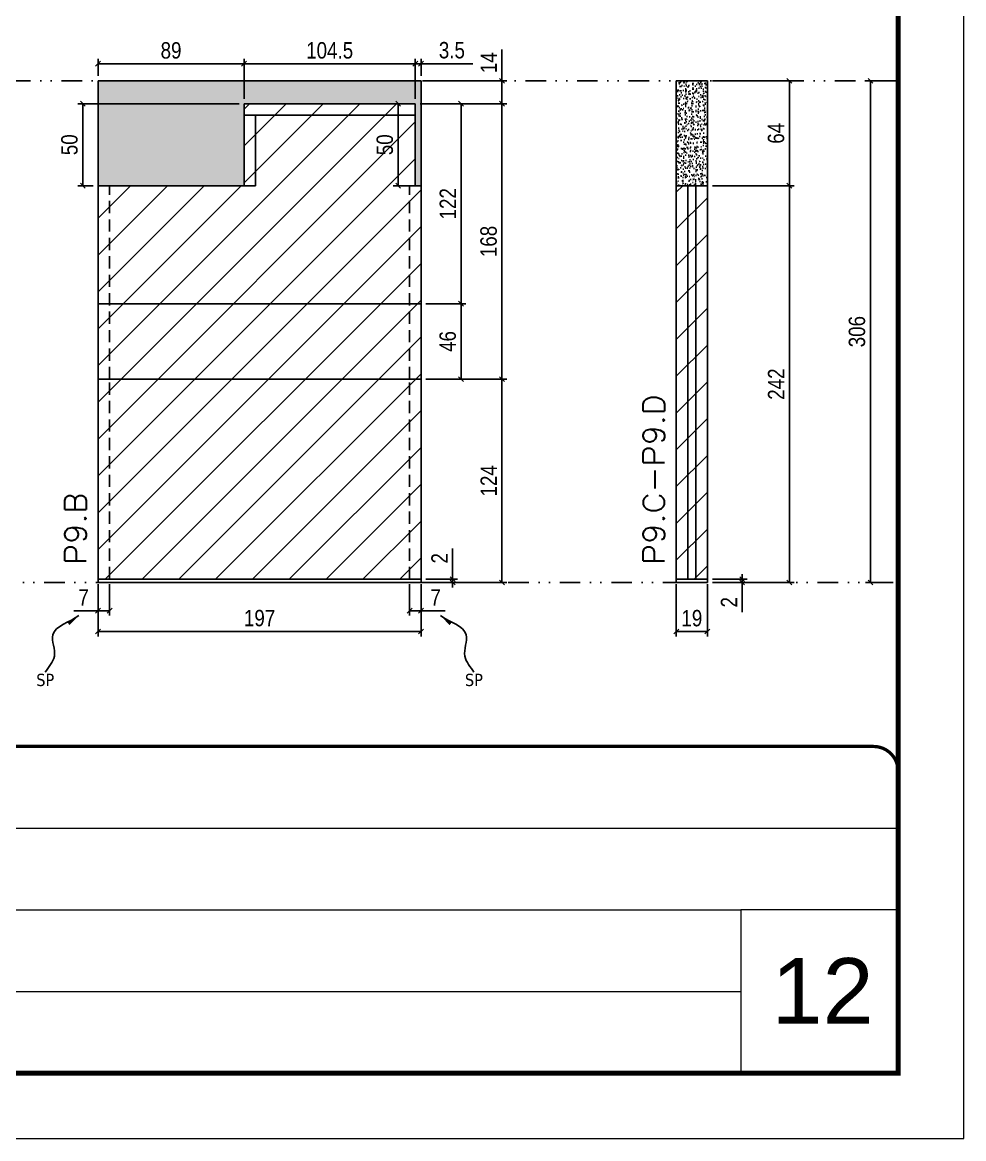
# Model space of a CAD drawing. Extents: x 14400 to 27878, y -21631 to 6985.
# Drawn here: x 20093 to 20667, y 3638 to 4319 of the extents above; entities that cross this region are included whole.
import ezdxf

# ---------------------------------------------------------------- set-up
doc = ezdxf.new("R2010")
doc.units = 0
for name, pattern in [('CONTINUO', [0]), ('DASHED', [0.75, 0.5, -0.25]), ('DIVIDE2', [0.625, 0.25, -0.125, 0, -0.125, 0, -0.125]), ('HIDDEN', [0.375, 0.25, -0.125])]:
    doc.linetypes.add(name, pattern=pattern)
for name, color, linetype, lineweight in [('CARIMBO', 255, 'Continuous', 9), ('Folhas', 255, 'Continuous', 9), ('Hachura', 251, 'Continuous', 9), ('SARRAFO DE PRESSAO', 251, 'DASHED', 9), ('Texto Seção', 7, 'Continuous', 15)]:
    doc.layers.add(name, color=color, linetype=linetype, lineweight=lineweight)
for name, color, linetype in [('COTA', 241, 'Continuous'), ('Nível', 160, 'Continuous'), ('Painéis', 200, 'Continuous'), ('SARR_2.2x7', 40, 'Continuous'), ('texto', 7, 'Continuous')]:
    doc.layers.add(name, color=color, linetype=linetype)
doc.styles.add('ARIAL', font='arial.ttf')
doc.styles.add('COTA TECNICA', font='techl___.ttf', dxfattribs={"height": 10})
doc.styles.add('COTA TECNICA-50', font='techl___.ttf', dxfattribs={"height": 10})
doc.styles.add('REGUA-120', font='ROMANS.shx', dxfattribs={"height": 15})
doc.styles.get("Standard").update_dxf_attribs({"font": 'arial.ttf'})
doc.dimstyles.new('COTA PAINEL-50', dxfattribs={"dimtxt": 10, "dimasz": 3, "dimexe": 3, "dimexo": 3, "dimgap": 3, "dimtad": 1, "dimdec": 1, "dimzin": 12, "dimdsep": 46, "dimtxsty": 'COTA TECNICA-50', "dimblk1": 'OBLIQUE', "dimblk2": 'OBLIQUE', "dimsah": 1, "dimcen": 0.9, "dimclrd": 4, "dimclre": 4, "dimclrt": 240, "dimadec": 1, "dimazin": 3, "dimtfac": 1, "dimtdec": 1, "dimtmove": 0, "dimatfit": 3, "dimfxl": 1, "dimtolj": 1, "dimtzin": 12, "dimarcsym": 0})
doc.dimstyles.new('PAINEL', dxfattribs={"dimtxt": 10, "dimasz": 3, "dimexe": 3, "dimexo": 3, "dimgap": 3, "dimtad": 1, "dimdec": 1, "dimzin": 12, "dimdsep": 46, "dimtxsty": 'COTA TECNICA', "dimblk1": 'OBLIQUE', "dimblk2": 'OBLIQUE', "dimsah": 1, "dimcen": 0.9, "dimclrd": 4, "dimclre": 4, "dimclrt": 240, "dimadec": 1, "dimazin": 3, "dimtfac": 1, "dimtdec": 1, "dimtmove": 0, "dimatfit": 3, "dimfxl": 1, "dimtolj": 1, "dimtzin": 12, "dimarcsym": 0})
doc.dimstyles.get("Standard").update_dxf_attribs({"dimtxt": 0.18, "dimasz": 0.18, "dimexe": 0.18, "dimexo": 0.0625, "dimgap": 0.09, "dimtad": 0, "dimtih": 1, "dimtoh": 1, "dimdec": 4, "dimzin": 0, "dimdsep": 46, "dimtxsty": 'Standard', "dimcen": 0.09, "dimadec": 0, "dimazin": 0, "dimtfac": 1, "dimtdec": 4, "dimtofl": 0, "dimtmove": 0, "dimatfit": 3, "dimfxl": 1, "dimtolj": 1, "dimtzin": 0, "dimarcsym": 0})

# ---------------------------------------------------------------- blocks, each defined once
blk = doc.blocks.new('9999999999')
at = {"color": 30, "linetype": 'CONTINUO'}
for p, q in [((98564.56, 34379.64), (99583.98, 34379.64)), ((98564.56, 34329.83), (99487.98, 34329.83)), ((99583.98, 34329.83), (99487.98, 34329.83)), ((99487.98, 34329.83), (99487.98, 34230.21)), ((98564.56, 34280.02), (99487.98, 34280.02))]:
    blk.add_line(p, q, dxfattribs=at)
at = {"color": 30, "linetype": 'CONTINUO', "const_width": 2}
blk.add_lwpolyline([(99583.98, 34230.21), (99583.98, 34414.45, 0.414214), (99568.98, 34429.45), (98228.98, 34429.45, 0.414214), (98213.98, 34414.45), (98213.98, 34245.21, 0.414214), (98228.98, 34230.21), (99583.98, 34230.21)], format="xyb", dxfattribs=at)
at = {"layer": 'Folhas'}
blk.add_lwpolyline([(98138.98, 34190.21), (99623.98, 34190.21), (99623.98, 35240.21), (98138.98, 35240.21)], close=True, dxfattribs=at)
at = {"layer": 'Folhas', "color": 30, "const_width": 3}
blk.add_lwpolyline([(98213.98, 34230.21), (99583.98, 34230.21), (99583.98, 35200.21), (98213.98, 35200.21)], close=True, dxfattribs=at)
blk = doc.blocks.new('_Oblique')
at = {"color": 0, "linetype": 'ByBlock', "lineweight": -2}
blk.add_line((-0.5, -0.5), (0.5, 0.5), dxfattribs=at)
blk = doc.blocks.new('*D1068')
at = {"layer": 'COTA', "color": 4, "lineweight": -2, "transparency": 16777216}
for p, q in [((20623.97, 4282.86), (20607.13, 4282.86)), ((20610.13, 3976.86), (20610.13, 4282.86)), ((20623.97, 3976.86), (20607.13, 3976.86))]:
    blk.add_line(p, q, dxfattribs=at)
at = {"layer": 'Defpoints', "color": 0, "transparency": 16777216}
for p in [(20610.13, 4282.86), (20626.97, 4282.86), (20626.97, 3976.86)]:
    blk.add_point(p, dxfattribs=at)
at = {"layer": 'COTA', "color": 4, "lineweight": -2, "transparency": 16777216, "xscale": 3, "yscale": 3, "zscale": 3}
for p, rotation in [((20610.13, 4282.86), 90), ((20610.13, 3976.86), 270)]:
    blk.add_blockref('_Oblique', p, dxfattribs=dict(at, rotation=rotation))
at = {"layer": 'COTA', "color": 240, "transparency": 16777216, "insert": (20601.91, 4129.86), "char_height": 10, "attachment_point": 5, "rotation": 90, "style": 'COTA TECNICA'}
blk.add_mtext('\\A1;306', dxfattribs=at)
blk = doc.blocks.new('*D1070')
at = {"layer": 'COTA', "color": 4, "lineweight": -2, "transparency": 16777216}
for p, q in [((20491.65, 3975.86), (20491.65, 3943.97)), ((20510.65, 3975.86), (20510.65, 3943.97)), ((20491.65, 3946.97), (20510.65, 3946.97))]:
    blk.add_line(p, q, dxfattribs=at)
at = {"layer": 'Defpoints', "color": 0, "transparency": 16777216}
for p in [(20491.65, 3978.86), (20510.65, 3978.86), (20510.65, 3946.97)]:
    blk.add_point(p, dxfattribs=at)
at = {"layer": 'COTA', "color": 4, "lineweight": -2, "transparency": 16777216, "xscale": 3, "yscale": 3, "zscale": 3, "rotation": 180}
blk.add_blockref('_Oblique', (20491.65, 3946.97), dxfattribs=at)
at = {"layer": 'COTA', "color": 4, "lineweight": -2, "transparency": 16777216, "xscale": 3, "yscale": 3, "zscale": 3}
blk.add_blockref('_Oblique', (20510.65, 3946.97), dxfattribs=at)
at = {"layer": 'COTA', "color": 240, "transparency": 16777216, "insert": (20501.15, 3955.05), "char_height": 10, "attachment_point": 5, "style": 'COTA TECNICA'}
blk.add_mtext('\\A1;19', dxfattribs=at)
blk = doc.blocks.new('*D1071')
at = {"layer": 'COTA', "color": 4, "lineweight": -2, "transparency": 16777216}
for p, q in [((20513.65, 3978.86), (20534.85, 3978.86)), ((20531.85, 3978.86), (20531.85, 3981.86)), ((20531.85, 3978.86), (20531.85, 3976.86)), ((20513.65, 3976.86), (20534.85, 3976.86)), ((20531.85, 3976.86), (20531.85, 3958.75))]:
    blk.add_line(p, q, dxfattribs=at)
at = {"layer": 'Defpoints', "color": 0, "transparency": 16777216}
for p in [(20510.65, 3978.86), (20531.85, 3978.86), (20510.65, 3976.86)]:
    blk.add_point(p, dxfattribs=at)
at = {"layer": 'COTA', "color": 4, "lineweight": -2, "transparency": 16777216, "xscale": 3, "yscale": 3, "zscale": 3}
for p, rotation in [((20531.85, 3978.86), 270), ((20531.85, 3976.86), 90)]:
    blk.add_blockref('_Oblique', p, dxfattribs=dict(at, rotation=rotation))
at = {"layer": 'COTA', "color": 240, "transparency": 16777216, "insert": (20523.85, 3964.8), "char_height": 10, "attachment_point": 5, "rotation": 90, "style": 'COTA TECNICA-50'}
blk.add_mtext('\\A1;2', dxfattribs=at)
blk = doc.blocks.new('*D1072')
at = {"layer": 'COTA', "color": 4, "lineweight": -2, "transparency": 16777216}
for p, q in [((20513.65, 4218.86), (20563.64, 4218.86)), ((20560.64, 3976.86), (20560.64, 4218.86)), ((20513.65, 3976.86), (20563.64, 3976.86))]:
    blk.add_line(p, q, dxfattribs=at)
at = {"layer": 'Defpoints', "color": 0, "transparency": 16777216}
for p in [(20510.65, 4218.86), (20560.64, 4218.86), (20510.65, 3976.86)]:
    blk.add_point(p, dxfattribs=at)
at = {"layer": 'COTA', "color": 4, "lineweight": -2, "transparency": 16777216, "xscale": 3, "yscale": 3, "zscale": 3}
for p, rotation in [((20560.64, 4218.86), 90), ((20560.64, 3976.86), 270)]:
    blk.add_blockref('_Oblique', p, dxfattribs=dict(at, rotation=rotation))
at = {"layer": 'COTA', "color": 240, "transparency": 16777216, "insert": (20552.57, 4097.86), "char_height": 10, "attachment_point": 5, "rotation": 90, "style": 'COTA TECNICA-50'}
blk.add_mtext('\\A1;242', dxfattribs=at)
blk = doc.blocks.new('*D1073')
at = {"layer": 'COTA', "color": 4, "lineweight": -2, "transparency": 16777216}
for p, q in [((20513.65, 4282.86), (20563.64, 4282.86)), ((20560.64, 4218.86), (20560.64, 4282.86)), ((20513.65, 4218.86), (20563.64, 4218.86))]:
    blk.add_line(p, q, dxfattribs=at)
at = {"layer": 'Defpoints', "color": 0, "transparency": 16777216}
for p in [(20510.65, 4282.86), (20560.64, 4282.86), (20510.65, 4218.86)]:
    blk.add_point(p, dxfattribs=at)
at = {"layer": 'COTA', "color": 4, "lineweight": -2, "transparency": 16777216, "xscale": 3, "yscale": 3, "zscale": 3}
for p, rotation in [((20560.64, 4282.86), 90), ((20560.64, 4218.86), 270)]:
    blk.add_blockref('_Oblique', p, dxfattribs=dict(at, rotation=rotation))
at = {"layer": 'COTA', "color": 240, "transparency": 16777216, "insert": (20552.54, 4250.86), "char_height": 10, "attachment_point": 5, "rotation": 90, "style": 'COTA TECNICA'}
blk.add_mtext('\\A1;64', dxfattribs=at)
blk = doc.blocks.new('*D2749')
at = {"layer": 'COTA', "color": 4, "lineweight": -2, "transparency": 16777216}
for p, q in [((20138.97, 3975.86), (20138.97, 3943.97)), ((20335.97, 3975.86), (20335.97, 3943.97)), ((20335.97, 3946.97), (20138.97, 3946.97))]:
    blk.add_line(p, q, dxfattribs=at)
at = {"layer": 'Defpoints', "color": 0, "transparency": 16777216}
for p in [(20138.97, 3978.86), (20335.97, 3978.86), (20138.97, 3946.97)]:
    blk.add_point(p, dxfattribs=at)
at = {"layer": 'COTA', "color": 4, "lineweight": -2, "transparency": 16777216, "xscale": 3, "yscale": 3, "zscale": 3, "rotation": 180}
blk.add_blockref('_Oblique', (20138.97, 3946.97), dxfattribs=at)
at = {"layer": 'COTA', "color": 4, "lineweight": -2, "transparency": 16777216, "xscale": 3, "yscale": 3, "zscale": 3}
blk.add_blockref('_Oblique', (20335.97, 3946.97), dxfattribs=at)
at = {"layer": 'COTA', "color": 240, "transparency": 16777216, "insert": (20237.47, 3955.07), "char_height": 10, "attachment_point": 5, "style": 'COTA TECNICA'}
blk.add_mtext('\\A1;197', dxfattribs=at)
blk = doc.blocks.new('*D2750')
at = {"layer": 'COTA', "color": 4, "lineweight": -2, "transparency": 16777216}
for p, q in [((20328.97, 3975.86), (20328.97, 3956.62)), ((20335.97, 3973.86), (20335.97, 3956.62)), ((20328.97, 3959.62), (20335.97, 3959.62)), ((20335.97, 3959.62), (20350.7, 3959.62))]:
    blk.add_line(p, q, dxfattribs=at)
at = {"layer": 'Defpoints', "color": 0, "transparency": 16777216}
for p in [(20328.97, 3978.86), (20335.97, 3976.86), (20335.97, 3959.62)]:
    blk.add_point(p, dxfattribs=at)
at = {"layer": 'COTA', "color": 4, "lineweight": -2, "transparency": 16777216, "xscale": 3, "yscale": 3, "zscale": 3, "rotation": 180}
blk.add_blockref('_Oblique', (20328.97, 3959.62), dxfattribs=at)
at = {"layer": 'COTA', "color": 4, "lineweight": -2, "transparency": 16777216, "xscale": 3, "yscale": 3, "zscale": 3}
blk.add_blockref('_Oblique', (20335.97, 3959.62), dxfattribs=at)
at = {"layer": 'COTA', "color": 240, "transparency": 16777216, "insert": (20344.83, 3967.69), "char_height": 10, "attachment_point": 5, "style": 'COTA TECNICA-50'}
blk.add_mtext('\\A1;7', dxfattribs=at)
blk = doc.blocks.new('*D2751')
at = {"layer": 'COTA', "color": 4, "lineweight": -2, "transparency": 16777216}
for p, q in [((20355.23, 3978.86), (20355.23, 3997.66)), ((20338.97, 3978.86), (20358.23, 3978.86)), ((20355.23, 3976.86), (20355.23, 3978.86)), ((20338.97, 3976.86), (20358.23, 3976.86)), ((20355.23, 3976.86), (20355.23, 3973.86))]:
    blk.add_line(p, q, dxfattribs=at)
at = {"layer": 'Defpoints', "color": 0, "transparency": 16777216}
for p in [(20335.97, 3978.86), (20335.97, 3976.86), (20355.23, 3976.86)]:
    blk.add_point(p, dxfattribs=at)
at = {"layer": 'COTA', "color": 4, "lineweight": -2, "transparency": 16777216, "xscale": 3, "yscale": 3, "zscale": 3}
for p, rotation in [((20355.23, 3978.86), 270), ((20355.23, 3976.86), 90)]:
    blk.add_blockref('_Oblique', p, dxfattribs=dict(at, rotation=rotation))
at = {"layer": 'COTA', "color": 240, "transparency": 16777216, "insert": (20347.23, 3991.61), "char_height": 10, "attachment_point": 5, "rotation": 90, "style": 'COTA TECNICA-50'}
blk.add_mtext('\\A1;2', dxfattribs=at)
blk = doc.blocks.new('*D2752')
at = {"layer": 'COTA', "color": 4, "lineweight": -2, "transparency": 16777216}
for p, q in [((20335.47, 4268.86), (20388.34, 4268.86)), ((20385.34, 4100.86), (20385.34, 4268.86)), ((20338.97, 4100.86), (20388.34, 4100.86))]:
    blk.add_line(p, q, dxfattribs=at)
at = {"layer": 'Defpoints', "color": 0, "transparency": 16777216}
for p in [(20332.47, 4268.86), (20385.34, 4268.86), (20335.97, 4100.86)]:
    blk.add_point(p, dxfattribs=at)
at = {"layer": 'COTA', "color": 4, "lineweight": -2, "transparency": 16777216, "xscale": 3, "yscale": 3, "zscale": 3}
for p, rotation in [((20385.34, 4268.86), 90), ((20385.34, 4100.86), 270)]:
    blk.add_blockref('_Oblique', p, dxfattribs=dict(at, rotation=rotation))
at = {"layer": 'COTA', "color": 240, "transparency": 16777216, "insert": (20377.21, 4184.86), "char_height": 10, "attachment_point": 5, "rotation": 90, "style": 'COTA TECNICA-50'}
blk.add_mtext('\\A1;168', dxfattribs=at)
blk = doc.blocks.new('*D2753')
at = {"layer": 'COTA', "color": 4, "linetype": 'ByBlock', "lineweight": -2, "transparency": 16777216}
for p, q in [((20338.97, 4100.86), (20388.34, 4100.86)), ((20385.34, 3976.86), (20385.34, 4100.86)), ((20338.97, 3976.86), (20388.34, 3976.86))]:
    blk.add_line(p, q, dxfattribs=at)
at = {"layer": 'Defpoints', "color": 0, "linetype": 'ByBlock', "transparency": 16777216}
for p in [(20335.97, 4100.86), (20385.34, 4100.86), (20335.97, 3976.86)]:
    blk.add_point(p, dxfattribs=at)
at = {"layer": 'COTA', "color": 4, "linetype": 'ByBlock', "lineweight": -2, "transparency": 16777216, "xscale": 3, "yscale": 3, "zscale": 3}
for p, rotation in [((20385.34, 4100.86), 90), ((20385.34, 3976.86), 270)]:
    blk.add_blockref('_Oblique', p, dxfattribs=dict(at, rotation=rotation))
at = {"layer": 'COTA', "color": 240, "linetype": 'ByBlock', "transparency": 16777216, "insert": (20377.26, 4038.86), "char_height": 10, "attachment_point": 5, "rotation": 90, "style": 'COTA TECNICA'}
blk.add_mtext('\\A1;124', dxfattribs=at)
blk = doc.blocks.new('*D2754')
at = {"layer": 'COTA', "color": 4, "lineweight": -2, "transparency": 16777216}
for p, q in [((20138.97, 3973.86), (20138.97, 3956.62)), ((20145.97, 3975.86), (20145.97, 3956.62)), ((20138.97, 3959.62), (20124.24, 3959.62)), ((20145.97, 3959.62), (20138.97, 3959.62))]:
    blk.add_line(p, q, dxfattribs=at)
at = {"layer": 'Defpoints', "color": 0, "transparency": 16777216}
for p in [(20145.97, 3978.86), (20138.97, 3976.86), (20138.97, 3959.62)]:
    blk.add_point(p, dxfattribs=at)
at = {"layer": 'COTA', "color": 4, "lineweight": -2, "transparency": 16777216, "xscale": 3, "yscale": 3, "zscale": 3, "rotation": 180}
blk.add_blockref('_Oblique', (20138.97, 3959.62), dxfattribs=at)
at = {"layer": 'COTA', "color": 4, "lineweight": -2, "transparency": 16777216, "xscale": 3, "yscale": 3, "zscale": 3}
blk.add_blockref('_Oblique', (20145.97, 3959.62), dxfattribs=at)
at = {"layer": 'COTA', "color": 240, "transparency": 16777216, "insert": (20130.1, 3967.69), "char_height": 10, "attachment_point": 5, "style": 'COTA TECNICA-50'}
blk.add_mtext('\\A1;7', dxfattribs=at)
blk = doc.blocks.new('*D2755')
at = {"layer": 'COTA', "color": 4, "lineweight": -2, "transparency": 16777216}
for p, q in [((20385.34, 4282.86), (20385.34, 4301.98)), ((20338.97, 4282.86), (20388.34, 4282.86)), ((20385.34, 4268.86), (20385.34, 4282.86)), ((20335.47, 4268.86), (20388.34, 4268.86))]:
    blk.add_line(p, q, dxfattribs=at)
at = {"layer": 'Defpoints', "color": 0, "transparency": 16777216}
for p in [(20335.97, 4282.86), (20385.34, 4282.86), (20332.47, 4268.86)]:
    blk.add_point(p, dxfattribs=at)
at = {"layer": 'COTA', "color": 4, "lineweight": -2, "transparency": 16777216, "xscale": 3, "yscale": 3, "zscale": 3}
for p, rotation in [((20385.34, 4282.86), 90), ((20385.34, 4268.86), 270)]:
    blk.add_blockref('_Oblique', p, dxfattribs=dict(at, rotation=rotation))
at = {"layer": 'COTA', "color": 240, "transparency": 16777216, "insert": (20377.26, 4293.92), "char_height": 10, "attachment_point": 5, "rotation": 90, "style": 'COTA TECNICA'}
blk.add_mtext('\\A1;14', dxfattribs=at)
blk = doc.blocks.new('*D2761')
at = {"layer": 'COTA', "color": 4, "lineweight": -2, "transparency": 16777216}
for p, q in [((20138.97, 4285.86), (20138.97, 4296.27)), ((20227.97, 4293.27), (20138.97, 4293.27)), ((20227.97, 4271.86), (20227.97, 4296.27))]:
    blk.add_line(p, q, dxfattribs=at)
at = {"layer": 'Defpoints', "color": 0, "transparency": 16777216}
for p in [(20138.97, 4293.27), (20138.97, 4282.86), (20227.97, 4268.86)]:
    blk.add_point(p, dxfattribs=at)
at = {"layer": 'COTA', "color": 4, "lineweight": -2, "transparency": 16777216, "xscale": 3, "yscale": 3, "zscale": 3, "rotation": 180}
blk.add_blockref('_Oblique', (20138.97, 4293.27), dxfattribs=at)
at = {"layer": 'COTA', "color": 4, "lineweight": -2, "transparency": 16777216, "xscale": 3, "yscale": 3, "zscale": 3}
blk.add_blockref('_Oblique', (20227.97, 4293.27), dxfattribs=at)
at = {"layer": 'COTA', "color": 240, "transparency": 16777216, "insert": (20183.47, 4301.37), "char_height": 10, "attachment_point": 5, "style": 'COTA TECNICA'}
blk.add_mtext('\\A1;89', dxfattribs=at)
blk = doc.blocks.new('*D2762')
at = {"layer": 'COTA', "color": 4, "lineweight": -2, "transparency": 16777216}
for p, q in [((20227.97, 4271.86), (20227.97, 4296.27)), ((20227.97, 4293.27), (20332.47, 4293.27)), ((20332.47, 4271.86), (20332.47, 4296.27))]:
    blk.add_line(p, q, dxfattribs=at)
at = {"layer": 'Defpoints', "color": 0, "transparency": 16777216}
for p in [(20332.47, 4293.27), (20227.97, 4268.86), (20332.47, 4268.86)]:
    blk.add_point(p, dxfattribs=at)
at = {"layer": 'COTA', "color": 4, "lineweight": -2, "transparency": 16777216, "xscale": 3, "yscale": 3, "zscale": 3, "rotation": 180}
blk.add_blockref('_Oblique', (20227.97, 4293.27), dxfattribs=at)
at = {"layer": 'COTA', "color": 4, "lineweight": -2, "transparency": 16777216, "xscale": 3, "yscale": 3, "zscale": 3}
blk.add_blockref('_Oblique', (20332.47, 4293.27), dxfattribs=at)
at = {"layer": 'COTA', "color": 240, "transparency": 16777216, "insert": (20280.22, 4301.38), "char_height": 10, "attachment_point": 5, "style": 'COTA TECNICA'}
blk.add_mtext('\\A1;104.5', dxfattribs=at)
blk = doc.blocks.new('*D2763')
at = {"layer": 'COTA', "color": 4, "lineweight": -2, "transparency": 16777216}
for p, q in [((20332.47, 4293.27), (20329.47, 4293.27)), ((20332.47, 4271.86), (20332.47, 4296.27)), ((20332.47, 4293.27), (20335.97, 4293.27)), ((20335.97, 4285.86), (20335.97, 4296.27)), ((20335.97, 4293.27), (20367.57, 4293.27))]:
    blk.add_line(p, q, dxfattribs=at)
at = {"layer": 'Defpoints', "color": 0, "transparency": 16777216}
for p in [(20335.97, 4293.27), (20335.97, 4282.86), (20332.47, 4268.86)]:
    blk.add_point(p, dxfattribs=at)
at = {"layer": 'COTA', "color": 4, "lineweight": -2, "transparency": 16777216, "xscale": 3, "yscale": 3, "zscale": 3}
blk.add_blockref('_Oblique', (20332.47, 4293.27), dxfattribs=at)
at = {"layer": 'COTA', "color": 4, "lineweight": -2, "transparency": 16777216, "xscale": 3, "yscale": 3, "zscale": 3, "rotation": 180}
blk.add_blockref('_Oblique', (20335.97, 4293.27), dxfattribs=at)
at = {"layer": 'COTA', "color": 240, "transparency": 16777216, "insert": (20354.77, 4301.49), "char_height": 10, "attachment_point": 5, "style": 'COTA TECNICA'}
blk.add_mtext('\\A1;3.5', dxfattribs=at)
blk = doc.blocks.new('*D2764')
at = {"layer": 'COTA', "color": 4, "lineweight": -2, "transparency": 16777216}
for p, q in [((20338.97, 4146.86), (20363.37, 4146.86)), ((20360.37, 4100.86), (20360.37, 4146.86)), ((20338.97, 4100.86), (20363.37, 4100.86))]:
    blk.add_line(p, q, dxfattribs=at)
at = {"layer": 'Defpoints', "color": 0, "transparency": 16777216}
for p in [(20335.97, 4146.86), (20360.37, 4146.86), (20335.97, 4100.86)]:
    blk.add_point(p, dxfattribs=at)
at = {"layer": 'COTA', "color": 4, "lineweight": -2, "transparency": 16777216, "xscale": 3, "yscale": 3, "zscale": 3}
for p, rotation in [((20360.37, 4146.86), 90), ((20360.37, 4100.86), 270)]:
    blk.add_blockref('_Oblique', p, dxfattribs=dict(at, rotation=rotation))
at = {"layer": 'COTA', "color": 240, "transparency": 16777216, "insert": (20352.26, 4123.86), "char_height": 10, "attachment_point": 5, "rotation": 90, "style": 'COTA TECNICA'}
blk.add_mtext('\\A1;46', dxfattribs=at)
blk = doc.blocks.new('*D2765')
at = {"layer": 'COTA', "color": 4, "lineweight": -2, "transparency": 16777216}
for p, q in [((20335.47, 4268.86), (20363.37, 4268.86)), ((20360.37, 4146.86), (20360.37, 4268.86)), ((20338.97, 4146.86), (20363.37, 4146.86))]:
    blk.add_line(p, q, dxfattribs=at)
at = {"layer": 'Defpoints', "color": 0, "transparency": 16777216}
for p in [(20332.47, 4268.86), (20360.37, 4268.86), (20335.97, 4146.86)]:
    blk.add_point(p, dxfattribs=at)
at = {"layer": 'COTA', "color": 4, "lineweight": -2, "transparency": 16777216, "xscale": 3, "yscale": 3, "zscale": 3}
for p, rotation in [((20360.37, 4268.86), 90), ((20360.37, 4146.86), 270)]:
    blk.add_blockref('_Oblique', p, dxfattribs=dict(at, rotation=rotation))
at = {"layer": 'COTA', "color": 240, "transparency": 16777216, "insert": (20352.31, 4207.86), "char_height": 10, "attachment_point": 5, "rotation": 90, "style": 'COTA TECNICA'}
blk.add_mtext('\\A1;122', dxfattribs=at)
blk = doc.blocks.new('*D2766')
at = {"layer": 'COTA', "color": 4, "lineweight": -2, "transparency": 16777216}
for p, q in [((20224.97, 4268.86), (20126.63, 4268.86)), ((20129.63, 4218.86), (20129.63, 4268.86)), ((20135.97, 4218.86), (20126.63, 4218.86))]:
    blk.add_line(p, q, dxfattribs=at)
at = {"layer": 'Defpoints', "color": 0, "transparency": 16777216}
for p in [(20129.63, 4268.86), (20227.97, 4268.86), (20138.97, 4218.86)]:
    blk.add_point(p, dxfattribs=at)
at = {"layer": 'COTA', "color": 4, "lineweight": -2, "transparency": 16777216, "xscale": 3, "yscale": 3, "zscale": 3}
for p, rotation in [((20129.63, 4268.86), 90), ((20129.63, 4218.86), 270)]:
    blk.add_blockref('_Oblique', p, dxfattribs=dict(at, rotation=rotation))
at = {"layer": 'COTA', "color": 240, "transparency": 16777216, "insert": (20121.52, 4243.86), "char_height": 10, "attachment_point": 5, "rotation": 90, "style": 'COTA TECNICA'}
blk.add_mtext('\\A1;50', dxfattribs=at)
blk = doc.blocks.new('*D2767')
at = {"layer": 'COTA', "color": 4, "lineweight": -2, "transparency": 16777216}
for p, q in [((20329.47, 4268.86), (20319, 4268.86)), ((20322, 4218.86), (20322, 4268.86)), ((20329.47, 4218.86), (20319, 4218.86))]:
    blk.add_line(p, q, dxfattribs=at)
at = {"layer": 'Defpoints', "color": 0, "transparency": 16777216}
for p in [(20322, 4268.86), (20332.47, 4268.86), (20332.47, 4218.86)]:
    blk.add_point(p, dxfattribs=at)
at = {"layer": 'COTA', "color": 4, "lineweight": -2, "transparency": 16777216, "xscale": 3, "yscale": 3, "zscale": 3}
for p, rotation in [((20322, 4268.86), 90), ((20322, 4218.86), 270)]:
    blk.add_blockref('_Oblique', p, dxfattribs=dict(at, rotation=rotation))
at = {"layer": 'COTA', "color": 240, "transparency": 16777216, "insert": (20313.89, 4243.86), "char_height": 10, "attachment_point": 5, "rotation": 90, "style": 'COTA TECNICA'}
blk.add_mtext('\\A1;50', dxfattribs=at)

msp = doc.modelspace()

# ---------------------------------------------------------------- hatches: boundary and pattern name
at = {"layer": 'COTA'}
h = msp.add_hatch(dxfattribs=at)
h.set_pattern_fill('AR-CONC', color=256, scale=0.03)
h.set_pattern_definition([(50, (4768.5, 1148.575), (5.4655401, -0.4781726), [0.5715, -6.2865]), (355, (4768.5, 1148.575), (-1.0573026, 5.7317054), [0.4572, -5.0292175]), (100.451445, (4768.9555, 1148.535), (4.4082374, 5.2535326), [0.4857003, -5.3427073]), (46.1842, (4768.5, 1150.099), (8.1323712, -1.2612698), [0.85725, -9.42975]), (96.63556, (4769.178, 1149.994), (7.122124, 7.4227837), [0.7285507, -8.0140682]), (351.18415, (4768.5, 1150.099), (7.122124, 7.4227837), [0.685799, -7.543792]), (21, (4769.262, 1149.718), (4.5484317, -3.067956), [0.5715, -6.2865]), (326, (4769.262, 1149.718), (1.8540609, 5.525639), [0.4572, -5.0292]), (71.451445, (4769.641, 1149.4624), (6.4024926, 2.457683), [0.4857003, -5.3426981]), (37.5, (4768.5, 1148.5751), (0.0926581, 2.53665117), [0, -4.96824, 0, -5.1054, 0, -5.04825]), (7.5, (4768.5, 1148.575), (2.00458988, 3.00541724), [0, -2.91084, 0, -4.85394, 0, -1.92405]), (327.5, (4766.8007, 1148.5751), (4.06771786, -0.17186232), [0, -1.905, 0, -5.9436, 0, -7.8867]), (317.5, (4766.0387, 1148.575), (4.44387544, 0.7627947), [0, -2.4765, 0, -3.94716, 0, -5.6007])])
h.paths.add_polyline_path([(20227.969, 4268.86), (20332.469, 4268.86), (20332.469, 4218.86), (20335.969, 4218.86), (20335.969, 4282.86), (20138.969, 4282.86), (20138.969, 4218.86), (20227.969, 4218.86)])
h = msp.add_hatch(dxfattribs=at)
h.set_pattern_fill('AR-CONC', color=256, scale=0.03)
h.set_pattern_definition([(50, (1748.6004, -50), (5.4655401, -0.4781726), [0.5715, -6.2865]), (355, (1748.6004, -50), (-1.0573026, 5.7317054), [0.4572, -5.0292175]), (100.451445, (1749.056, -50.04), (4.4082374, 5.2535326), [0.4857003, -5.3427073]), (46.1842, (1748.6004, -48.476), (8.1323712, -1.2612698), [0.85725, -9.42975]), (96.635558, (1749.278, -48.581), (7.122124, 7.4227837), [0.7285507, -8.0140682]), (351.18415, (1748.6004, -48.476), (7.122124, 7.4227837), [0.685799, -7.543792]), (21, (1749.3624, -48.857), (4.5484317, -3.0679559), [0.5715, -6.2865]), (326, (1749.3624, -48.857), (1.8540609, 5.525639), [0.4572, -5.0292]), (71.451445, (1749.7415, -49.1127), (6.4024926, 2.457683), [0.4857003, -5.3426981]), (37.5, (1748.6004, -50), (0.0926581, 2.53665117), [0, -4.96824, 0, -5.1054, 0, -5.04825]), (7.5, (1748.6004, -50), (2.00458988, 3.00541724), [0, -2.91084, 0, -4.85394, 0, -1.92405]), (327.5, (1746.9012, -50), (4.06771786, -0.17186232), [0, -1.905, 0, -5.9436, 0, -7.8867]), (317.5, (1746.1392, -50), (4.44387544, 0.7627947), [0, -2.4765, 0, -3.94716, 0, -5.6007])])
h.paths.add_polyline_path([(20491.654, 4218.86), (20510.654, 4218.86), (20510.654, 4282.86), (20491.654, 4282.86)])
at = {"layer": 'Hachura'}
h = msp.add_hatch(dxfattribs=at)
h.set_pattern_fill('ANSI31', color=256, scale=5)
h.paths.add_polyline_path([(19996.895, 4218.86), (19962.895, 4218.86), (19962.895, 4266.86), (19803.395, 4266.86), (19803.395, 4218.86), (19799.895, 4218.86), (19799.895, 4144.86), (19996.895, 4144.86)])
h.paths.add_polyline_path([(19996.895, 4144.86), (19799.895, 4144.86), (19799.895, 4100.86), (19996.895, 4100.86)])
h.paths.add_polyline_path([(19996.895, 4100.86), (19799.895, 4100.86), (19799.895, 3978.86), (19996.895, 3978.86)])
h.paths.add_polyline_path([(20335.969, 4100.86), (20138.969, 4100.86), (20138.969, 3978.86), (20335.969, 3978.86)])
h.paths.add_polyline_path([(20335.969, 4146.86), (20138.969, 4146.86), (20138.969, 4100.86), (20335.969, 4100.86)])
h.paths.add_polyline_path([(20335.969, 4218.86), (20332.469, 4218.86), (20332.469, 4268.86), (20227.969, 4268.86), (20227.969, 4218.86), (20138.969, 4218.86), (20138.969, 4146.86), (20335.969, 4146.86)])
h.paths.add_polyline_path([(20510.654, 4218.86), (20491.654, 4218.86), (20491.654, 3978.86), (20510.654, 3978.86)])

# ---------------------------------------------------------------- linework, layer by layer
at = {"layer": 'COTA'}
for p, q in [((20335.969, 4282.86), (20138.969, 4282.86)), ((20138.969, 4282.86), (20138.969, 4218.86)), ((20335.969, 4218.86), (20335.969, 4282.86)), ((20227.969, 4218.86), (20234.969, 4218.86))]:
    msp.add_line(p, q, dxfattribs=at)
msp.add_lwpolyline([(20491.654, 4218.86), (20510.654, 4218.86), (20510.654, 4282.86), (20491.654, 4282.86)], close=True, dxfattribs=at)
at = {"layer": 'Nível', "color": 4, "linetype": 'DIVIDE2', "ltscale": 50}
for p, q in [((19770.711, 4282.86), (20626.967, 4282.86)), ((19256.967, 3976.86), (20626.967, 3976.86))]:
    msp.add_line(p, q, dxfattribs=at)
at = {"layer": 'Painéis'}
for p, q in [((20332.469, 4268.86), (20227.969, 4268.86)), ((20227.969, 4268.86), (20227.969, 4218.86)), ((20332.469, 4218.86), (20332.469, 4268.86)), ((20138.969, 4218.86), (20138.969, 3978.86)), ((20138.969, 4218.86), (20227.969, 4218.86)), ((20328.969, 4218.86), (20335.969, 4218.86)), ((20335.969, 3978.86), (20335.969, 4218.86)), ((20491.654, 4218.86), (20491.654, 3978.86)), ((20491.654, 4218.86), (20510.654, 4218.86)), ((20510.654, 4218.86), (20510.654, 3978.86)), ((20138.969, 4146.86), (20335.969, 4146.86)), ((20138.969, 4100.86), (20335.969, 4100.86)), ((20491.654, 3978.86), (20510.654, 3978.86)), ((20491.654, 3976.86), (20491.654, 3978.86)), ((20510.654, 3978.86), (20510.654, 3976.86)), ((20510.654, 3976.86), (20491.654, 3976.86))]:
    msp.add_line(p, q, dxfattribs=at)
msp.add_lwpolyline([(20335.969, 3978.86), (20138.969, 3978.86), (20138.969, 3976.86), (20335.969, 3976.86)], close=True, dxfattribs=at)
at = {"layer": 'SARR_2.2x7'}
for p, q in [((20332.469, 4261.86), (20227.969, 4261.86)), ((20234.969, 4261.86), (20234.969, 4218.86)), ((20498.654, 4218.86), (20498.654, 3978.86)), ((20503.654, 4218.86), (20503.654, 3978.86))]:
    msp.add_line(p, q, dxfattribs=at)
at = {"layer": 'SARR_2.2x7', "linetype": 'HIDDEN', "ltscale": 30}
for p, q in [((20145.969, 4100.86), (20145.969, 4218.86)), ((20328.969, 4100.86), (20328.969, 4218.86)), ((20145.969, 3978.86), (20145.969, 4100.86)), ((20328.969, 3978.86), (20328.969, 4100.86))]:
    msp.add_line(p, q, dxfattribs=at)

# ---------------------------------------------------------------- block references
at = {"layer": 'SARRAFO DE PRESSAO', "color": 6, "linetype": 'ByBlock'}
msp.add_blockref('9999999999', (-78957.011, -30552.628), dxfattribs=at)

# ---------------------------------------------------------------- texts
at = {"layer": 'CARIMBO', "style": 'ARIAL'}
msp.add_text('12', height=40, dxfattribs=at).set_placement((20549.828, 3707.721))
at = {"layer": 'texto', "color": 0, "char_height": 7.5, "attachment_point": 5}
for insert in [(20106.721, 3917.369), (20368.216, 3917.369)]:
    msp.add_mtext('{\\fTahoma|b0|i0|c0|p34;\\C4;SP}', dxfattribs=dict(at, insert=insert))
at = {"layer": 'Texto Seção', "style": 'REGUA-120', "width": 1.1}
for s, p in [('P9.C-P9.D', (20484.405, 3987.624)), ('P9.B', (20131.719, 3987.624))]:
    msp.add_text(s, height=13, rotation=90, dxfattribs=at).set_placement(p)

# ---------------------------------------------------------------- dimensions: what is measured, and where the dimension line sits
at = {"layer": 'COTA'}
for base, p1, p2, dimstyle, picture, middle in [((20138.969, 4293.269), (20227.969, 4268.86), (20138.969, 4282.86), 'PAINEL', '*D2761', (20183.469, 4301.372)), ((20332.469, 4293.269), (20227.969, 4268.86), (20332.469, 4268.86), 'PAINEL', '*D2762', (20280.219, 4301.379)), ((20335.969, 4293.269), (20332.469, 4268.86), (20335.969, 4282.86), 'PAINEL', '*D2763', (20354.771, 4301.489)), ((20335.969, 3959.619), (20328.969, 3978.86), (20335.969, 3976.86), 'COTA PAINEL-50', '*D2750', (20344.834, 3967.692))]:
    dim = msp.add_linear_dim(base=base, p1=p1, p2=p2, dimstyle=dimstyle, dxfattribs=at)
    dim.commit()
    dim.dimension.update_dxf_attribs({"geometry": picture, "text_midpoint": middle})
for base, p1, p2, angle, dimstyle, picture, middle in [((20385.336, 4282.86), (20332.469, 4268.86), (20335.969, 4282.86), 90, 'PAINEL', '*D2755', (20377.263, 4293.919)), ((20560.643, 4282.86), (20510.654, 4218.86), (20510.654, 4282.86), 90, 'PAINEL', '*D1073', (20552.541, 4250.86)), ((20610.132, 4282.86), (20626.967, 3976.86), (20626.967, 4282.86), 90, 'PAINEL', '*D1068', (20601.913, 4129.86)), ((20129.633, 4268.86), (20138.969, 4218.86), (20227.969, 4268.86), 90, 'PAINEL', '*D2766', (20121.523, 4243.86)), ((20322.001, 4268.86), (20332.469, 4218.86), (20332.469, 4268.86), 90, 'PAINEL', '*D2767', (20313.891, 4243.86)), ((20385.336, 4268.86), (20335.969, 4100.86), (20332.469, 4268.86), 90, 'COTA PAINEL-50', '*D2752', (20377.212, 4184.86)), ((20560.643, 4218.86), (20510.654, 3976.86), (20510.654, 4218.86), 90, 'COTA PAINEL-50', '*D1072', (20552.57, 4097.86)), ((20360.367, 4146.86), (20335.969, 4100.86), (20335.969, 4146.86), 90, 'PAINEL', '*D2764', (20352.264, 4123.86)), ((20138.969, 3959.619), (20145.969, 3978.86), (20138.969, 3976.86), 180, 'COTA PAINEL-50', '*D2754', (20130.103, 3967.692))]:
    dim = msp.add_linear_dim(base=base, p1=p1, p2=p2, angle=angle, dimstyle=dimstyle, dxfattribs=at)
    dim.commit()
    dim.dimension.update_dxf_attribs({"geometry": picture, "text_midpoint": middle})
for base, p1, p2, angle, override, picture, middle in [((20360.367, 4268.86), (20335.969, 4146.86), (20332.469, 4268.86), 90, {"dimtmove": 1}, '*D2765', (20352.308, 4207.86)), ((20138.969, 3946.966), (20335.969, 3978.86), (20138.969, 3978.86), 180, {"dimarcsym": 2}, '*D2749', (20237.469, 3955.068))]:
    dim = msp.add_linear_dim(base=base, p1=p1, p2=p2, angle=angle, dimstyle='PAINEL', override=override, dxfattribs=at)
    dim.commit()
    dim.dimension.update_dxf_attribs({"geometry": picture, "text_midpoint": middle})
at = {"layer": 'COTA', "linetype": 'ByBlock'}
dim = msp.add_aligned_dim(p1=(20335.969, 3976.86), p2=(20335.969, 4100.86), distance=-49.367, dimstyle='PAINEL', dxfattribs=at)
dim.commit()
dim.dimension.update_dxf_attribs({"geometry": '*D2753', "text_midpoint": (20377.263, 4038.86)})
at = {"layer": 'COTA'}
for base, p1, p2, picture, middle in [((20355.227, 3976.86), (20335.969, 3978.86), (20335.969, 3976.86), '*D2751', (20355.227, 3991.607)), ((20531.847, 3978.86), (20510.654, 3976.86), (20510.654, 3978.86), '*D1071', (20531.847, 3964.805))]:
    dim = msp.add_linear_dim(base=base, p1=p1, p2=p2, angle=90, dimstyle='COTA PAINEL-50', dxfattribs=at)
    dim.commit()
    dim.dimension.update_dxf_attribs({"geometry": picture, "text_midpoint": middle, "dimtype": 160})
dim = msp.add_linear_dim(base=(20510.654, 3946.966), p1=(20491.654, 3978.86), p2=(20510.654, 3978.86), dimstyle='PAINEL', override={"dimarcsym": 2}, dxfattribs=at)
dim.commit()
dim.dimension.update_dxf_attribs({"geometry": '*D1070', "text_midpoint": (20501.154, 3955.054)})

# ---------------------------------------------------------------- leaders
at = {"layer": 'COTA', "path_type": 1}
for points in [[(20127.14, 3956.68), (20111.354, 3944.844), (20112.279, 3931.838), (20106.727, 3922.056)], [(20347.797, 3956.68), (20363.583, 3944.844), (20362.658, 3931.838), (20368.21, 3922.056)]]:
    msp.add_leader(points, dimstyle='Standard', override={"dimasz": 8}, dxfattribs=at)

doc.saveas('drawing.dxf')
